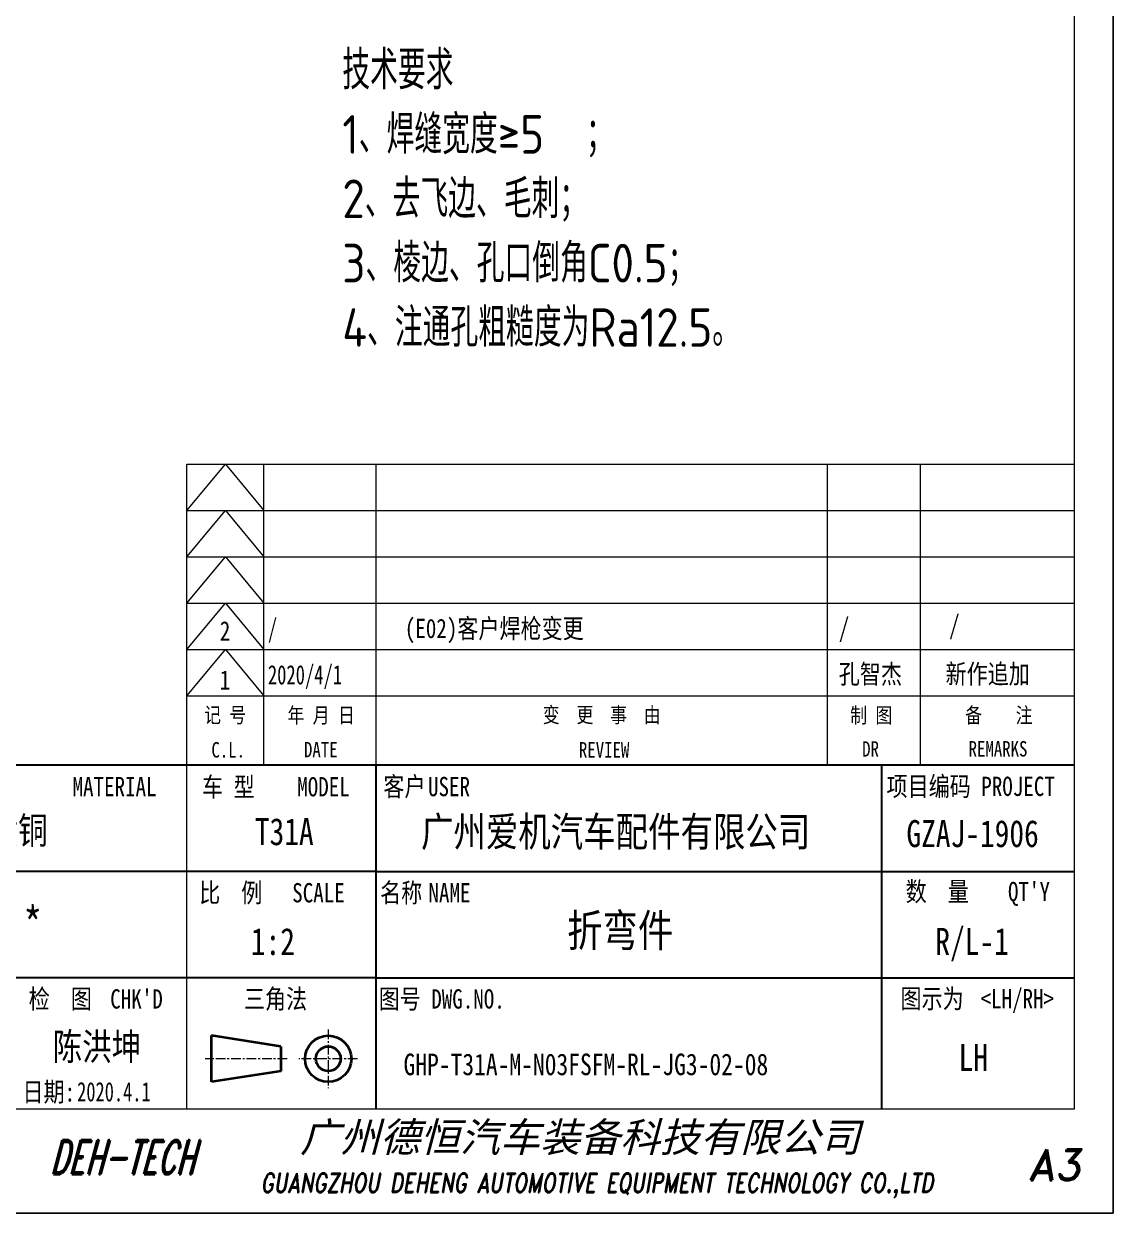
# Model space of a CAD drawing. Header units: millimetres. Extents: x 151684 to 153209, y -40906 to -39954.
# Drawn here: x 152713.9 to 152996.1, y -40906.3 to -40598.3 of the extents above; entities that cross this region are included whole.
import ezdxf
from ezdxf.enums import TextEntityAlignment as Align

# ---------------------------------------------------------------- set-up
doc = ezdxf.new("R2010")
doc.units = ezdxf.units.MM
doc.header["$LTSCALE"] = 0.5
doc.linetypes.add('AM_ISO08W050x2', pattern=[9, 6, -0.75, 1.5, -0.75])
doc.linetypes.add('CENTER', pattern=[2, 1.25, -0.25, 0.25, -0.25])
for name, color, linetype, lineweight in [('中心线', 2, 'AM_ISO08W050x2', 18), ('图框', 7, 'Continuous', 18), ('标注线', 3, 'Continuous', 18)]:
    doc.layers.add(name, color=color, linetype=linetype, lineweight=lineweight)
for name, color, linetype in [('图\\M+19E79\\M+195B6\\M+18E9A', 7, 'Continuous'), ('图号', 7, 'Continuous'), ('图名', 7, 'Continuous'), ('数量', 7, 'Continuous'), ('材质', 7, 'Continuous'), ('表面处理', 7, 'Continuous'), ('车型', 7, 'Continuous')]:
    doc.layers.add(name, color=color, linetype=linetype)
doc.layers.add('打印', color=7, linetype='Continuous', lineweight=15, plot=False)
doc.layers.add('打印-禁用', color=7, linetype='Continuous', lineweight=15, plot=False)
doc.styles.add('STYLE1', font='')
doc.styles.add('国标', font='simfang.ttf', dxfattribs={"width": 0.8})
doc.styles.add('机械长仿宋', font='gbenor.shx', dxfattribs={"height": 1, "bigfont": 'gbcbig.shx'})
doc.styles.add('标题\\M+18E9A', font='romand.shx', dxfattribs={"oblique": 10, "bigfont": 'bigfont.shx'})
doc.styles.get('STYLE1').set_extended_font_data('SimSun')

# ---------------------------------------------------------------- blocks, each defined once
blk = doc.blocks.new('GZDEH零件A3图框V01版')
at = {"layer": '中心线', "color": 1, "linetype": 'CENTER', "lineweight": 5, "ltscale": 2}
for p, q in [((3175.82, -1822.66), (3175.82, -1830.26)), ((3170.49, -1826.46), (3159.89, -1826.46)), ((3179.62, -1826.46), (3172.02, -1826.46))]:
    blk.add_line(p, q, dxfattribs=at)
at = {"layer": '图\\M+19E79\\M+195B6\\M+18E9A', "color": 7}
blk.add_line((3272.49, -1788.46), (3092.49, -1788.46), dxfattribs=at)
at = {"layer": '图\\M+19E79\\M+195B6\\M+18E9A', "color": 9}
for p, q in [((3272.49, -1788.46), (3092.49, -1788.46)), ((3181.99, -1788.46), (3181.99, -1832.96)), ((3247.49, -1788.46), (3247.49, -1832.96)), ((3181.99, -1802.21), (3092.49, -1802.21)), ((3181.99, -1802.21), (3272.49, -1802.21)), ((3181.99, -1815.96), (3092.49, -1815.96)), ((3181.99, -1815.96), (3272.49, -1815.96))]:
    blk.add_line(p, q, dxfattribs=at)
at = {"layer": '图框', "linetype": 'Continuous'}
for p, q in [((3272.49, -1832.96), (3272.49, -1554.46)), ((3157.49, -1749.46), (3272.49, -1749.46)), ((3157.49, -1832.96), (3157.49, -1749.46)), ((2882.49, -1832.96), (3272.49, -1832.96))]:
    blk.add_line(p, q, dxfattribs=at)
at = {"layer": '图框', "color": 9}
for p, q in [((3157.49, -1755.46), (3162.49, -1749.46)), ((3162.49, -1749.46), (3167.49, -1755.46)), ((3167.49, -1788.46), (3167.49, -1749.46)), ((3240.49, -1788.46), (3240.49, -1749.46)), ((3252.49, -1749.46), (3252.49, -1788.46)), ((3157.49, -1755.46), (3272.49, -1755.46)), ((3157.49, -1761.46), (3162.49, -1755.46)), ((3162.49, -1755.46), (3167.49, -1761.46)), ((3157.49, -1761.46), (3272.49, -1761.46)), ((3157.49, -1767.46), (3162.49, -1761.46)), ((3162.49, -1761.46), (3167.49, -1767.46)), ((3157.49, -1767.46), (3272.49, -1767.46)), ((3157.49, -1773.46), (3162.49, -1767.46)), ((3162.49, -1767.46), (3167.49, -1773.46)), ((3157.49, -1773.46), (3272.49, -1773.46)), ((3157.49, -1779.46), (3162.49, -1773.46)), ((3162.49, -1773.46), (3167.49, -1779.46)), ((3157.49, -1779.46), (3272.49, -1779.46))]:
    blk.add_line(p, q, dxfattribs=at)
at = {"layer": '图框', "color": 9, "linetype": 'Continuous'}
blk.add_line((3181.99, -1749.46), (3181.99, -1832.96), dxfattribs=at)
at = {"layer": '图框', "color": 2, "linetype": 'ByBlock', "lineweight": 35}
for p, q in [((3169.69, -1824.86), (3160.69, -1823.46)), ((3160.69, -1829.46), (3160.69, -1823.46)), ((3169.69, -1824.86), (3169.69, -1828.06)), ((3169.69, -1828.06), (3160.69, -1829.46))]:
    blk.add_line(p, q, dxfattribs=at)
for radius in [3, 1.6]:
    blk.add_circle((3175.82, -1826.46), radius, dxfattribs=at)
at = {"layer": '打印-禁用', "linetype": 'Continuous'}
for p, q in [((3277.49, -1846.46), (3277.49, -1549.46)), ((2857.49, -1846.46), (3277.49, -1846.46))]:
    blk.add_line(p, q, dxfattribs=at)
at = {"layer": '图\\M+19E79\\M+195B6\\M+18E9A', "color": 9, "style": '国标', "width": 0.8}
for s, p in [('车 型', (3162.87, -1791.2)), ('MODEL', (3175.2, -1791.24))]:
    blk.add_text(s, height=2.5, dxfattribs=at).set_placement(p, align=Align.MIDDLE)
for s, p in [('客户', (3185.68, -1792.46)), ('MATERIAL', (3148.14, -1792.46)), ('USER', (3191.46, -1792.46)), ('检  图', (3141.11, -1819.96)), ('日期:', (3139.62, -1832))]:
    blk.add_text(s, height=2.5, dxfattribs=at).set_placement(p, align=Align.CENTER)
for s, p in [('项目编码 PROJECT', (3248.13, -1792.43)), ('比  例\u3000', (3159.1, -1806.21)), ('名称\u3000', (3182.54, -1806.21)), ('数  量', (3250.61, -1806.05)), ("QT'Y ", (3263.86, -1806.05)), ('SCALE', (3171.15, -1806.21)), ('NAME', (3188.8, -1806.21)), ("CHK'D", (3147.58, -1819.96)), ('三角法', (3164.9, -1819.96)), ('图号', (3182.36, -1819.96)), ('DWG.NO.', (3189.16, -1819.96)), ('图示为', (3249.94, -1819.93)), ('<LH/RH>', (3260.31, -1819.93))]:
    blk.add_text(s, height=2.5, dxfattribs=at).set_placement(p)
at = {"layer": '图\\M+19E79\\M+195B6\\M+18E9A', "color": 7, "lineweight": -3, "style": 'STYLE1', "oblique": 15}
blk.add_text('广州德恒汽车装备科技有限公司', height=3.8, dxfattribs=at).set_placement((3172.16, -1838.51))
at = {"layer": '图\\M+19E79\\M+195B6\\M+18E9A', "color": 7, "style": '标题\\M+18E9A'}
for s, height, oblique, width, p in [('DEH-TECH', 4.4, 15, 0.6, (3149.16, -1839.21)), ('GUANGZHOU DEHENG AUTOMOTIVE EQUIPMENT TECHNOLOGY CO.,LTD ', 2.5, 10, 0.75, (3211.26, -1842.9))]:
    blk.add_text(s, height=height, dxfattribs=dict(at, oblique=oblique, width=width)).set_placement(p, align=Align.MIDDLE)
at = {"layer": '图\\M+19E79\\M+195B6\\M+18E9A', "color": 7, "style": '标题\\M+18E9A', "oblique": 10}
blk.add_text('A3', height=4, dxfattribs=at).set_placement((3269.91, -1840.2), align=Align.MIDDLE)
at = {"layer": '图框', "color": 9, "style": '国标', "width": 0.8}
for s, p in [('记 号', (3162.47, -1782.94)), ('年 月 日', (3174.9, -1782.98)), ('变  更  事  由', (3211.24, -1782.93)), ('C.L.', (3162.86, -1787.45)), ('DATE', (3174.85, -1787.42)), ('REVIEW', (3211.55, -1787.45))]:
    blk.add_text(s, height=2, dxfattribs=at).set_placement(p, align=Align.CENTER)
for s, p in [('制 图', (3246.15, -1781.95)), ('备    注', (3262.68, -1781.92)), ('DR', (3246.06, -1786.34)), ('REMARKS', (3262.57, -1786.32))]:
    blk.add_text(s, height=2, dxfattribs=at).set_placement(p, align=Align.MIDDLE)
blk = doc.blocks.new('DEH A3')
at = {"layer": '图框'}
blk.add_blockref('GZDEH零件A3图框V01版', (-2857.49, 1846.46), dxfattribs=at)

msp = doc.modelspace()

# ---------------------------------------------------------------- linework, layer by layer
at = {"layer": '打印'}
msp.add_lwpolyline([(152156.1, -40312.335), (152996.1, -40312.335), (152996.1, -40906.335), (152156.1, -40906.335)], close=True, dxfattribs=at)

# ---------------------------------------------------------------- block references
at = {"layer": '图框', "xscale": 2, "yscale": 2, "zscale": 2}
msp.add_blockref('DEH A3', (152156.1, -40906.335), dxfattribs=at)

# ---------------------------------------------------------------- texts
at = {"layer": '图\\M+19E79\\M+195B6\\M+18E9A', "color": 3, "style": '国标'}
for s, height, width, p in [('/', 5, 0.8, (152953.591, -40756.452)), ('2', 5, 0.8, (152764.656, -40758.023)), ('/', 5, 0.705904, (152777.12, -40757.391)), ('(E02)客户焊枪变更', 5, 0.8, (152812.591, -40757.391)), ('/', 5, 0.8, (152925.001, -40757.193)), ('孔智杰', 5, 0.8, (152925.001, -40769.193)), ('新作追加', 5, 0.8, (152952.663, -40769.172)), ('1', 5, 0.8, (152764.634, -40770.743)), ('2020/4/1', 5, 0.705904, (152777.12, -40769.391)), ('广州爱机汽车配件有限公司', 7.7, 0.8, (152816.79, -40811.373)), ('GZAJ-1906', 7, 0.8, (152942.534, -40811.515)), ('1:2', 7, 0.8, (152772.701, -40839.469)), ('陈洪坤', 7, 0.8, (152721.376, -40866.702)), ('2020.4.1', 5, 0.7, (152727.706, -40877.375))]:
    msp.add_text(s, height=height, dxfattribs=dict(at, width=width)).set_placement(p)
at = {"layer": '图\\M+19E79\\M+195B6\\M+18E9A', "color": 3, "style": '国标', "width": 0.8}
msp.add_text('LH', height=7, dxfattribs=at).set_placement((152959.844, -40869.502), align=Align.CENTER)
at = {"layer": '图号', "color": 3, "style": '国标', "width": 0.8}
msp.add_text('GHP-T31A-M-N03FSFM-RL-JG3-02-08', height=5.6, dxfattribs=at).set_placement((152812.259, -40870.588))
at = {"layer": '图名', "color": 3, "style": '国标', "width": 0.8}
msp.add_text('折弯件', height=8.4, dxfattribs=at).set_placement((152868.404, -40837.308), align=Align.CENTER)
at = {"layer": '数量', "color": 3, "style": '国标', "width": 0.8}
msp.add_text('R/L-1', height=7, dxfattribs=at).set_placement((152959.536, -40839.438), align=Align.CENTER)
at = {"layer": '材质', "color": 3, "style": '国标', "width": 0.8}
msp.add_text('黄铜', height=7, dxfattribs=at).set_placement((152712.416, -40810.695), align=Align.CENTER)
at = {"layer": '标注线', "color": 2, "insert": (152796.405, -40605.27), "char_height": 20, "width": 412.08189, "attachment_point": 1, "style": '机械长仿宋'}
msp.add_mtext('{\\H0.5x;技术要求\\P1、\\A2;焊缝宽度≥5  ；\\P\\A0;2、去飞边、毛刺；\\P3、\\A2;棱边、\\A0;孔口倒角C0.5；\\P4、注通孔粗糙度为Ra12.5。}', dxfattribs=at)
at = {"layer": '表面处理', "color": 3, "style": '国标', "width": 0.8}
msp.add_text('*', height=9, dxfattribs=at).set_placement((152716.211, -40836.049), align=Align.CENTER)
at = {"layer": '车型', "color": 3, "style": '国标', "width": 0.8}
msp.add_text('T31A', height=7, dxfattribs=at).set_placement((152781.36, -40811.01), align=Align.CENTER)

doc.saveas('drawing.dxf')
